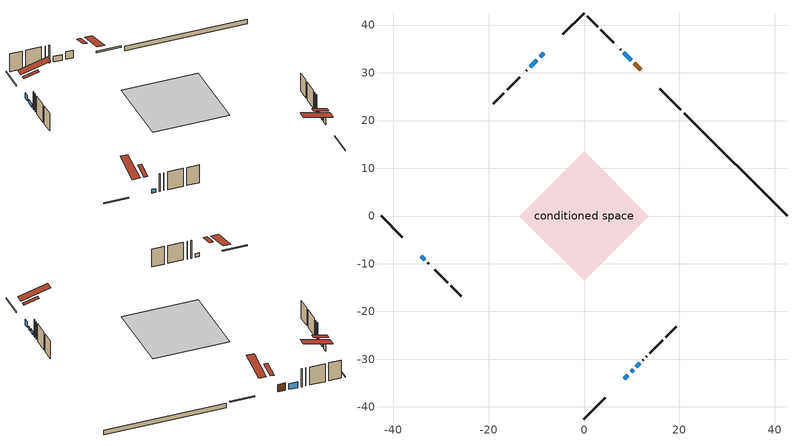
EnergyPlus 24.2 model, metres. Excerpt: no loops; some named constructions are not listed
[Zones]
conditioned space
 floor outside (Floor1 construction): -2.79,0 0,2.79 2.79,0 0,-2.79 z1.2
 floor adiabatic (Floor2 construction): -5.39,0 0,5.39 5.39,0 0,-5.39 z1.2
 floor adiabatic (AdiabaticFloorConstruction): -13.57,0 0,13.57 13.57,0 0,-13.57 z3.64
 floor foundation (Slab1 construction): -5.39,0.21 -0.21,5.39 5.39,-0.21 0.21,-5.39 z0
 wall outside (RimJoist1 construction): 0,-42.52 4.42,-38.1 / -42.52,0 -38.1,-4.42 / 0,42.52 -4.42,38.1 / 20.3,22.22 15.88,26.63 z1.2:1.5
 wall outside (AdiabaticWallConstruction 1): 11.85,30.67 10.54,31.98 z1.2:3.23
 wall outside (AdiabaticWallConstruction): 9.88,32.63 8.34,34.18 / 8.45,-34.06 9.19,-33.32 / -8.45,34.06 -9.19,33.32 z1.2:2.72; 9.85,-32.67 10.28,-32.24 z1.2:2.06; -34.06,-8.45 -33.34,-9.17 / 10.94,-31.58 11.65,-30.86 / -9.85,32.67 -11.28,31.23 z1.2:2.22
 wall outside (Wall1 construction): 12.31,-30.2 12.43,-30.08 / -32.69,-9.83 -32.57,-9.95 / -11.94,30.57 -12.06,30.45 / 7.68,34.84 7.56,34.96 z1.2:6.08
 wall outside (Wall2 construction): 13.09,-29.43 13.12,-29.4 / -31.91,-10.61 -31.88,-10.64 / -12.72,29.8 -12.75,29.77 / 6.9,35.61 6.87,35.64 z1.2:6.08
 wall outside (Wall3 construction): 13.78,-28.74 16.47,-26.04 / -31.22,-11.29 -28.53,-13.99 / -13.4,29.11 -16.1,26.41 / 6.22,36.3 3.52,39 z1.2:6.08
 wall outside (Wall4 construction): 17.13,-25.39 19.33,-23.18 / -27.87,-14.65 -25.66,-16.85 / -16.76,25.76 -18.96,23.55 / 2.86,39.65 0.66,41.86 z1.2:6.08
 wall foundation (FoundationWall1 construction): 42.52,0 20.96,21.56 z0:1.2
 window (WindowConstruction): 9.88,32.63 8.34,34.18 z1.2:2.72
 window (WindowConstruction 1): 8.45,-34.06 9.19,-33.32 z1.2:2.72
 window (WindowConstruction 2): 9.85,-32.67 10.28,-32.24 z1.2:2.06
 window (WindowConstruction 3): -8.45,34.06 -9.19,33.32 z1.2:2.72
 window (WindowConstruction 4): -34.06,-8.45 -33.34,-9.17 z1.2:2.21
 window (WindowConstruction 5): 10.94,-31.58 11.65,-30.86 z1.2:2.21
 window (WindowConstruction 6): -9.85,32.67 -11.28,31.23 z1.2:2.21
 door (Door): 11.84,30.67 10.54,31.98 z1.2:3.23
 ceiling adiabatic (AdiabaticFloorConstruction): 0,-13.57 13.57,0 0,13.57 -13.57,0 z3.64
 roof outside (Roof1 construction): 6.44,-36.07,6.08 1.14,-30.77,7.95 -0.23,-32.14,7.95 5.08,-37.44,6.08; -36.07,-6.44,6.08 -30.77,-1.14,7.95 -32.14,0.23,7.95 -37.44,-5.08,6.08; -6.44,36.07,6.08 -1.14,30.77,7.95 0.23,32.14,7.95 -5.08,37.44,6.08; 13.86,28.66,6.08 8.55,23.36,7.95 9.92,21.99,7.95 15.22,27.29,6.08
 roof outside (Roof2 construction): 7.8,-34.72,6.08 5.09,-32.01,7.04 4.39,-32.71,7.04 7.1,-35.42,6.08; -34.72,-7.8,6.08 -32.01,-5.09,7.04 -32.71,-4.39,7.04 -35.42,-7.1,6.08; -7.8,34.72,6.08 -5.09,32.01,7.04 -4.39,32.71,7.04 -7.1,35.42,6.08; 12.5,30.01,6.08 9.79,27.3,7.04 10.49,26.6,7.04 13.2,29.32,6.08
[EnergyManagementSystem:Program]
unmet_hours_program: Set htg_unmet_hours = 0; Set clg_unmet_hours = 0; Set unit_htg_unmet_hours = 0; If ((DayOfYear >= 1) && (DayOfYear <= 365)); Set unit_htg_unmet_hours = unit_htg_unmet_hours + conditioned_space_htg_unmet_s; If unit_htg_unmet_hours > htg_unmet_hours; Set htg_unmet_hours = unit_htg_unmet_hours; EndIf; EndIf
water_heater_EC_adj: If WarmupFlag == 0; Set dhw_e_cons = water_heater_energy + water_heater_on_cycle_parasitic + water_heater_off_cycle_parasitic; Set water_heater_ec_adj_act = 0.0 * dhw_e_cons / 1; EndIf
[EnergyManagementSystem:ProgramCallingManager]
component_loads_program_calling_manager: EndOfZoneTimestepAfterZoneReporting; component_loads_program
fridge_schedule_program_calling_manager: BeginZoneTimestepAfterInitHeatBalance; fridge_schedule_program
furnace_supply_fan_disaggregate_program_calling_manager: EndOfSystemTimestepBeforeHVACReporting; furnace_supply_fan_disaggregate_program
infil_program_calling_manager: BeginZoneTimestepAfterInitHeatBalance; infil_program
natural_vent_program_calling_manager: BeginZoneTimestepAfterInitHeatBalance; natural_vent_program
total_airflows_program_calling_manager: EndOfZoneTimestepAfterZoneReporting; total_airflows_program
total_loads_program_calling_manager: EndOfZoneTimestepAfterZoneReporting; total_loads_program
unit_heater_supply_fan_disaggregate_program_calling_manager: EndOfSystemTimestepBeforeHVACReporting; unit_heater_supply_fan_disaggregate_program
unmet_hours_program_calling_manager: EndOfZoneTimestepBeforeZoneReporting; unmet_hours_program
water_heater_EC_adj_ProgramManager: EndOfSystemTimestepBeforeHVACReporting; water_heater_EC_adj
[EnergyManagementSystem:OutputVariable] Type of Data in Variable=Summed
Name | EMS Variable | Update Frequency | EMS Program or Subroutine | Units
furnace supply fan disaggregate htg primary | furnace_supply_fan_primary_htg | SystemTimestep | furnace_supply_fan_disaggregate_program | J
unit heater supply fan disaggregate htg primary | unit_heater_supply_fan_primary_htg | SystemTimestep | unit_heater_supply_fan_disaggregate_program | J
loads_htg_tot_peakload_outvar; loads_htg_tot_annual_outvar; Energy Management System Output Variable 1; Energy Management System Output Variable 45 | loads_htg_tot | ZoneTimestep | total_loads_program | J
loads_clg_tot_peakload_outvar; loads_clg_tot_annual_outvar; Energy Management System Output Variable 2; Energy Management System Output Variable 46 | loads_clg_tot | ZoneTimestep | total_loads_program | J
htg_unmet_hours_annual_outvar; Energy Management System Output Variable 3 | htg_unmet_hours | ZoneTimestep | unmet_hours_program | hr
clg_unmet_hours_annual_outvar; Energy Management System Output Variable 4 | clg_unmet_hours | ZoneTimestep | unmet_hours_program | hr
loads_htg_roofs_annual_outvar; Energy Management System Output Variable 5 | loads_htg_roofs | ZoneTimestep | component_loads_program | J
loads_htg_ceilings_annual_outvar; Energy Management System Output Variable 6 | loads_htg_ceilings | ZoneTimestep | component_loads_program | J
loads_htg_walls_annual_outvar; Energy Management System Output Variable 7 | loads_htg_walls | ZoneTimestep | component_loads_program | J
loads_htg_rim_joists_annual_outvar; Energy Management System Output Variable 8 | loads_htg_rim_joists | ZoneTimestep | component_loads_program | J
loads_htg_foundation_walls_annual_outvar; Energy Management System Output Variable 9 | loads_htg_foundation_walls | ZoneTimestep | component_loads_program | J
loads_htg_doors_annual_outvar; Energy Management System Output Variable 10 | loads_htg_doors | ZoneTimestep | component_loads_program | J
loads_htg_windows_conduction_annual_outvar; Energy Management System Output Variable 11 | loads_htg_windows_conduction | ZoneTimestep | component_loads_program | J
loads_htg_windows_solar_annual_outvar; Energy Management System Output Variable 12 | loads_htg_windows_solar | ZoneTimestep | component_loads_program | J
loads_htg_skylights_conduction_annual_outvar; Energy Management System Output Variable 13 | loads_htg_skylights_conduction | ZoneTimestep | component_loads_program | J
loads_htg_skylights_solar_annual_outvar; Energy Management System Output Variable 14 | loads_htg_skylights_solar | ZoneTimestep | component_loads_program | J
loads_htg_floors_annual_outvar; Energy Management System Output Variable 15 | loads_htg_floors | ZoneTimestep | component_loads_program | J
loads_htg_slabs_annual_outvar; Energy Management System Output Variable 16 | loads_htg_slabs | ZoneTimestep | component_loads_program | J
loads_htg_internal_mass_annual_outvar; Energy Management System Output Variable 17 | loads_htg_internal_mass | ZoneTimestep | component_loads_program | J
loads_htg_infil_annual_outvar; Energy Management System Output Variable 18 | loads_htg_infil | ZoneTimestep | component_loads_program | J
loads_htg_natvent_annual_outvar; Energy Management System Output Variable 19 | loads_htg_natvent | ZoneTimestep | component_loads_program | J
loads_htg_mechvent_annual_outvar; Energy Management System Output Variable 20 | loads_htg_mechvent | ZoneTimestep | component_loads_program | J
loads_htg_whf_annual_outvar; Energy Management System Output Variable 21 | loads_htg_whf | ZoneTimestep | component_loads_program | J
loads_htg_ducts_annual_outvar; Energy Management System Output Variable 22 | loads_htg_ducts | ZoneTimestep | component_loads_program | J
loads_htg_intgains_annual_outvar; Energy Management System Output Variable 23 | loads_htg_intgains | ZoneTimestep | component_loads_program | J
loads_htg_lighting_annual_outvar; Energy Management System Output Variable 24 | loads_htg_lighting | ZoneTimestep | component_loads_program | J
loads_clg_roofs_annual_outvar; Energy Management System Output Variable 25 | loads_clg_roofs | ZoneTimestep | component_loads_program | J
loads_clg_ceilings_annual_outvar; Energy Management System Output Variable 26 | loads_clg_ceilings | ZoneTimestep | component_loads_program | J
loads_clg_walls_annual_outvar; Energy Management System Output Variable 27 | loads_clg_walls | ZoneTimestep | component_loads_program | J
loads_clg_rim_joists_annual_outvar; Energy Management System Output Variable 28 | loads_clg_rim_joists | ZoneTimestep | component_loads_program | J
loads_clg_foundation_walls_annual_outvar; Energy Management System Output Variable 29 | loads_clg_foundation_walls | ZoneTimestep | component_loads_program | J
loads_clg_doors_annual_outvar; Energy Management System Output Variable 30 | loads_clg_doors | ZoneTimestep | component_loads_program | J
loads_clg_windows_conduction_annual_outvar; Energy Management System Output Variable 31 | loads_clg_windows_conduction | ZoneTimestep | component_loads_program | J
loads_clg_windows_solar_annual_outvar; Energy Management System Output Variable 32 | loads_clg_windows_solar | ZoneTimestep | component_loads_program | J
loads_clg_skylights_conduction_annual_outvar; Energy Management System Output Variable 33 | loads_clg_skylights_conduction | ZoneTimestep | component_loads_program | J
loads_clg_skylights_solar_annual_outvar; Energy Management System Output Variable 34 | loads_clg_skylights_solar | ZoneTimestep | component_loads_program | J
loads_clg_floors_annual_outvar; Energy Management System Output Variable 35 | loads_clg_floors | ZoneTimestep | component_loads_program | J
loads_clg_slabs_annual_outvar; Energy Management System Output Variable 36 | loads_clg_slabs | ZoneTimestep | component_loads_program | J
loads_clg_internal_mass_annual_outvar; Energy Management System Output Variable 37 | loads_clg_internal_mass | ZoneTimestep | component_loads_program | J
loads_clg_infil_annual_outvar; Energy Management System Output Variable 38 | loads_clg_infil | ZoneTimestep | component_loads_program | J
loads_clg_natvent_annual_outvar; Energy Management System Output Variable 39 | loads_clg_natvent | ZoneTimestep | component_loads_program | J
loads_clg_mechvent_annual_outvar; Energy Management System Output Variable 40 | loads_clg_mechvent | ZoneTimestep | component_loads_program | J
loads_clg_whf_annual_outvar; Energy Management System Output Variable 41 | loads_clg_whf | ZoneTimestep | component_loads_program | J
loads_clg_ducts_annual_outvar; Energy Management System Output Variable 42 | loads_clg_ducts | ZoneTimestep | component_loads_program | J
loads_clg_intgains_annual_outvar; Energy Management System Output Variable 43 | loads_clg_intgains | ZoneTimestep | component_loads_program | J
loads_clg_lighting_annual_outvar; Energy Management System Output Variable 44 | loads_clg_lighting | ZoneTimestep | component_loads_program | J
[Schedule:Day:Interval]
interior lighting schedule day 4: No, 01:00, 0.0763636, 04:00, 0.0636364, 05:00, 0.07, 06:00, 0.114545, 07:00, 0.190909, 08:00, 0.241818, 10:00, 0.260909, 11:00, 0.248182, 12:00, 0.235455, 13:00, 0.229091, 14:00, 0.222727, 15:00, 0.235455, 16:00, 0.260909, 17:00, 0.318182, 18:00, 0.413636, 19:00, 0.547273, 20:00, 0.674545, 21:00, 0.7, 22:00, 0.502727, 23:00, 0.254545, 24:00, 0.114545
interior lighting schedule day 5: No, 01:00, 0.0727273, 04:00, 0.0606061, 05:00, 0.0666667, 06:00, 0.109091, 07:00, 0.181818, 08:00, 0.230303, 10:00, 0.248485, 11:00, 0.236364, 12:00, 0.224242, 13:00, 0.218182, 14:00, 0.212121, 15:00, 0.224242, 16:00, 0.248485, 17:00, 0.30303, 18:00, 0.393939, 19:00, 0.521212, 20:00, 0.642424, 21:00, 0.666667, 22:00, 0.478788, 23:00, 0.242424, 24:00, 0.109091
interior lighting schedule day 6: No, 01:00, 0.0745455, 04:00, 0.0621212, 05:00, 0.0683333, 06:00, 0.111818, 07:00, 0.186364, 08:00, 0.236061, 10:00, 0.254697, 11:00, 0.242273, 12:00, 0.229848, 13:00, 0.223636, 14:00, 0.217424, 15:00, 0.229848, 16:00, 0.254697, 17:00, 0.310606, 18:00, 0.403788, 19:00, 0.534242, 20:00, 0.658485, 21:00, 0.683333, 22:00, 0.490758, 23:00, 0.248485, 24:00, 0.111818
interior lighting schedule day 7: No, 01:00, 0.08, 04:00, 0.0666667, 05:00, 0.0733333, 06:00, 0.12, 07:00, 0.2, 08:00, 0.253333, 10:00, 0.273333, 11:00, 0.26, 12:00, 0.246667, 13:00, 0.24, 14:00, 0.233333, 15:00, 0.246667, 16:00, 0.273333, 17:00, 0.333333, 18:00, 0.433333, 19:00, 0.573333, 20:00, 0.706667, 21:00, 0.733333, 22:00, 0.526667, 23:00, 0.266667, 24:00, 0.12
interior lighting schedule day 8: No, 01:00, 0.0890909, 04:00, 0.0742424, 05:00, 0.0816667, 06:00, 0.133636, 07:00, 0.222727, 08:00, 0.282121, 10:00, 0.304394, 11:00, 0.289545, 12:00, 0.274697, 13:00, 0.267273, 14:00, 0.259848, 15:00, 0.274697, 16:00, 0.304394, 17:00, 0.371212, 18:00, 0.482576, 19:00, 0.638485, 20:00, 0.78697, 21:00, 0.816667, 22:00, 0.586515, 23:00, 0.29697, 24:00, 0.133636
interior lighting schedule day 9: No, 01:00, 0.0972727, 04:00, 0.0810606, 05:00, 0.0891667, 06:00, 0.145909, 07:00, 0.243182, 08:00, 0.30803, 10:00, 0.332348, 11:00, 0.316136, 12:00, 0.299924, 13:00, 0.291818, 14:00, 0.283712, 15:00, 0.299924, 16:00, 0.332348, 17:00, 0.405303, 18:00, 0.526894, 19:00, 0.697121, 20:00, 0.859242, 21:00, 0.891667, 22:00, 0.640379, 23:00, 0.324242, 24:00, 0.145909
interior lighting schedule day 10: No, 01:00, 0.105455, 04:00, 0.0878788, 05:00, 0.0966667, 06:00, 0.158182, 07:00, 0.263636, 08:00, 0.333939, 10:00, 0.360303, 11:00, 0.342727, 12:00, 0.325152, 13:00, 0.316364, 14:00, 0.307576, 15:00, 0.325152, 16:00, 0.360303, 17:00, 0.439394, 18:00, 0.571212, 19:00, 0.755758, 20:00, 0.931515, 21:00, 0.966667, 22:00, 0.694242, 23:00, 0.351515, 24:00, 0.158182
interior lighting schedule day 11: No, 01:00, 0.109091, 04:00, 0.0909091, 05:00, 0.1, 06:00, 0.163636, 07:00, 0.272727, 08:00, 0.345455, 10:00, 0.372727, 11:00, 0.354545, 12:00, 0.336364, 13:00, 0.327273, 14:00, 0.318182, 15:00, 0.336364, 16:00, 0.372727, 17:00, 0.454545, 18:00, 0.590909, 19:00, 0.781818, 20:00, 0.963636, 21:00, 1, 22:00, 0.718182, 23:00, 0.363636, 24:00, 0.163636
occupants schedule day: No, 05:00, 0.426829, 06:00, 0.719512, 07:00, 1, 08:00, 0.670732, 09:00, 0.329268, 14:00, 0.170732, 15:00, 0.231707, 16:00, 0.329268, 17:00, 0.5, 18:00, 0.670732, 19:00, 0.829268, 21:00, 1, 22:00, 0.853659, 23:00, 0.646341, 24:00, 0.426829
occupants schedule default day; clothes dryer schedule default day; cooking range schedule default day; mech vent bath fan 0 schedule default day; mech vent range fan 0 schedule default day; misc plug loads schedule default day; general water use schedule default day; clothes dryer exhaust 0 schedule default day; cooling season schedule day; cooling season schedule day 2; cooling season schedule default day; exterior lighting schedule default day; natural vent schedule default day: No, 24:00, 0
clothes dryer schedule day; clothes dryer exhaust 0 schedule day: No, 01:00, 0.123457, 02:00, 0.0740741, 03:00, 0.0493827, 04:00, 0.0246914, 05:00, 0.0493827, 06:00, 0.0740741, 07:00, 0.197531, 08:00, 0.395062, 09:00, 0.592593, 10:00, 0.839506, 11:00, 0.962963, 12:00, 1, 13:00, 0.91358, 14:00, 0.82716, 15:00, 0.716049, 16:00, 0.753086, 17:00, 0.679012, 18:00, 0.666667, 20:00, 0.62963, 21:00, 0.641975, 22:00, 0.666667, 23:00, 0.54321, 24:00, 0.296296
cooking range schedule day: No, 05:00, 0.0597015, 06:00, 0.11194, 07:00, 0.171642, 08:00, 0.291045, 11:00, 0.343284, 12:00, 0.402985, 13:00, 0.462687, 14:00, 0.343284, 15:00, 0.291045, 16:00, 0.402985, 17:00, 0.567164, 18:00, 1, 19:00, 0.850746, 20:00, 0.432836, 21:00, 0.291045, 22:00, 0.231343, 23:00, 0.171642, 24:00, 0.11194
mech vent bath fan 0 schedule day: No, 07:00, 0, 15:00, 1, 24:00, 0
mech vent range fan 0 schedule day: No, 18:00, 0, 19:00, 1, 20:00, 0.2, 24:00, 0
misc plug loads schedule day: No, 06:00, 0.705882, 07:00, 0.745098, 08:00, 0.803922, 15:00, 0.823529, 16:00, 0.862745, 17:00, 0.921569, 18:00, 0.980392, 19:00, 1, 20:00, 0.980392, 21:00, 0.941176, 22:00, 0.862745, 23:00, 0.784314, 24:00, 0.72549
general water use schedule day: No, 01:00, 0.315068, 03:00, 0.287671, 04:00, 0.342466, 05:00, 0.369863, 06:00, 0.520548, 07:00, 0.60274, 08:00, 0.534247, 10:00, 0.506849, 11:00, 0.465753, 14:00, 0.479452, 15:00, 0.534247, 16:00, 0.589041, 17:00, 0.69863, 18:00, 0.876712, 19:00, 0.890411, 20:00, 0.986301, 21:00, 1, 22:00, 0.863014, 23:00, 0.616438, 24:00, 0.465753
cooling season schedule day 1: No, 24:00, 1
exterior lighting schedule day: No, 01:00, 0.566667, 03:00, 0.524167, 05:00, 0.495833, 06:00, 0.5525, 07:00, 0.623333, 08:00, 0.580833, 09:00, 0.439167, 10:00, 0.354167, 12:00, 0.34, 13:00, 0.354167, 14:00, 0.396667, 15:00, 0.425, 16:00, 0.495833, 17:00, 0.623333, 18:00, 0.793333, 19:00, 0.906667, 20:00, 0.963333, 21:00, 0.991667, 22:00, 0.920833, 23:00, 0.793333, 24:00, 0.665833
exterior lighting schedule day 1: No, 01:00, 0.528571, 03:00, 0.488929, 05:00, 0.4625, 06:00, 0.515357, 07:00, 0.581429, 08:00, 0.541786, 09:00, 0.409643, 10:00, 0.330357, 12:00, 0.317143, 13:00, 0.330357, 14:00, 0.37, 15:00, 0.396429, 16:00, 0.4625, 17:00, 0.581429, 18:00, 0.74, 19:00, 0.845714, 20:00, 0.898571, 21:00, 0.925, 22:00, 0.858929, 23:00, 0.74, 24:00, 0.621071
exterior lighting schedule day 10: No, 01:00, 0.552381, 03:00, 0.510952, 05:00, 0.483333, 06:00, 0.538571, 07:00, 0.607619, 08:00, 0.56619, 09:00, 0.428095, 10:00, 0.345238, 12:00, 0.331429, 13:00, 0.345238, 14:00, 0.386667, 15:00, 0.414286, 16:00, 0.483333, 17:00, 0.607619, 18:00, 0.773333, 19:00, 0.88381, 20:00, 0.939048, 21:00, 0.966667, 22:00, 0.897619, 23:00, 0.773333, 24:00, 0.649048
exterior lighting schedule day 11: No, 01:00, 0.571429, 03:00, 0.528571, 05:00, 0.5, 06:00, 0.557143, 07:00, 0.628571, 08:00, 0.585714, 09:00, 0.442857, 10:00, 0.357143, 12:00, 0.342857, 13:00, 0.357143, 14:00, 0.4, 15:00, 0.428571, 16:00, 0.5, 17:00, 0.628571, 18:00, 0.8, 19:00, 0.914286, 20:00, 0.971429, 21:00, 1, 22:00, 0.928571, 23:00, 0.8, 24:00, 0.671429
exterior lighting schedule day 2: No, 01:00, 0.485714, 03:00, 0.449286, 05:00, 0.425, 06:00, 0.473571, 07:00, 0.534286, 08:00, 0.497857, 09:00, 0.376429, 10:00, 0.303571, 12:00, 0.291429, 13:00, 0.303571, 14:00, 0.34, 15:00, 0.364286, 16:00, 0.425, 17:00, 0.534286, 18:00, 0.68, 19:00, 0.777143, 20:00, 0.825714, 21:00, 0.85, 22:00, 0.789286, 23:00, 0.68, 24:00, 0.570714
exterior lighting schedule day 3: No, 01:00, 0.442857, 03:00, 0.409643, 05:00, 0.3875, 06:00, 0.431786, 07:00, 0.487143, 08:00, 0.453929, 09:00, 0.343214, 10:00, 0.276786, 12:00, 0.265714, 13:00, 0.276786, 14:00, 0.31, 15:00, 0.332143, 16:00, 0.3875, 17:00, 0.487143, 18:00, 0.62, 19:00, 0.708571, 20:00, 0.752857, 21:00, 0.775, 22:00, 0.719643, 23:00, 0.62, 24:00, 0.520357
exterior lighting schedule day 4: No, 01:00, 0.4, 03:00, 0.37, 05:00, 0.35, 06:00, 0.39, 07:00, 0.44, 08:00, 0.41, 09:00, 0.31, 10:00, 0.25, 12:00, 0.24, 13:00, 0.25, 14:00, 0.28, 15:00, 0.3, 16:00, 0.35, 17:00, 0.44, 18:00, 0.56, 19:00, 0.64, 20:00, 0.68, 21:00, 0.7, 22:00, 0.65, 23:00, 0.56, 24:00, 0.47
exterior lighting schedule day 5: No, 01:00, 0.380952, 03:00, 0.352381, 05:00, 0.333333, 06:00, 0.371429, 07:00, 0.419048, 08:00, 0.390476, 09:00, 0.295238, 10:00, 0.238095, 12:00, 0.228571, 13:00, 0.238095, 14:00, 0.266667, 15:00, 0.285714, 16:00, 0.333333, 17:00, 0.419048, 18:00, 0.533333, 19:00, 0.609524, 20:00, 0.647619, 21:00, 0.666667, 22:00, 0.619048, 23:00, 0.533333, 24:00, 0.447619
exterior lighting schedule day 6: No, 01:00, 0.390476, 03:00, 0.36119, 05:00, 0.341667, 06:00, 0.380714, 07:00, 0.429524, 08:00, 0.400238, 09:00, 0.302619, 10:00, 0.244048, 12:00, 0.234286, 13:00, 0.244048, 14:00, 0.273333, 15:00, 0.292857, 16:00, 0.341667, 17:00, 0.429524, 18:00, 0.546667, 19:00, 0.624762, 20:00, 0.66381, 21:00, 0.683333, 22:00, 0.634524, 23:00, 0.546667, 24:00, 0.45881
exterior lighting schedule day 7: No, 01:00, 0.419048, 03:00, 0.387619, 05:00, 0.366667, 06:00, 0.408571, 07:00, 0.460952, 08:00, 0.429524, 09:00, 0.324762, 10:00, 0.261905, 12:00, 0.251429, 13:00, 0.261905, 14:00, 0.293333, 15:00, 0.314286, 16:00, 0.366667, 17:00, 0.460952, 18:00, 0.586667, 19:00, 0.670476, 20:00, 0.712381, 21:00, 0.733333, 22:00, 0.680952, 23:00, 0.586667, 24:00, 0.492381
exterior lighting schedule day 8: No, 01:00, 0.466667, 03:00, 0.431667, 05:00, 0.408333, 06:00, 0.455, 07:00, 0.513333, 08:00, 0.478333, 09:00, 0.361667, 10:00, 0.291667, 12:00, 0.28, 13:00, 0.291667, 14:00, 0.326667, 15:00, 0.35, 16:00, 0.408333, 17:00, 0.513333, 18:00, 0.653333, 19:00, 0.746667, 20:00, 0.793333, 21:00, 0.816667, 22:00, 0.758333, 23:00, 0.653333, 24:00, 0.548333
exterior lighting schedule day 9: No, 01:00, 0.509524, 03:00, 0.47131, 05:00, 0.445833, 06:00, 0.496786, 07:00, 0.560476, 08:00, 0.522262, 09:00, 0.394881, 10:00, 0.318452, 12:00, 0.305714, 13:00, 0.318452, 14:00, 0.356667, 15:00, 0.382143, 16:00, 0.445833, 17:00, 0.560476, 18:00, 0.713333, 19:00, 0.815238, 20:00, 0.86619, 21:00, 0.891667, 22:00, 0.827976, 23:00, 0.713333, 24:00, 0.59869
[Schedule:Week:Daily]
clothes dryer exhaust 0 schedule Week Rule - Jan1-Dec31: clothes dryer exhaust 0 schedule day, clothes dryer exhaust 0 schedule day, clothes dryer exhaust 0 schedule day, clothes dryer exhaust 0 schedule day, clothes dryer exhaust 0 schedule day, clothes dryer exhaust 0 schedule day, clothes dryer exhaust 0 schedule day, clothes dryer exhaust 0 schedule default day, clothes dryer exhaust 0 schedule default day, clothes dryer exhaust 0 schedule default day, clothes dryer exhaust 0 schedule default day, clothes dryer exhaust 0 schedule default day
cooling season schedule Week Rule - Jan1-May26: cooling season schedule day, cooling season schedule day, cooling season schedule day, cooling season schedule day, cooling season schedule day, cooling season schedule day, cooling season schedule day, cooling season schedule default day, cooling season schedule default day, cooling season schedule default day, cooling season schedule default day, cooling season schedule default day
cooling season schedule Week Rule - May27-Jun2: cooling season schedule day, cooling season schedule day, cooling season schedule day, cooling season schedule day, cooling season schedule day, cooling season schedule day 1, cooling season schedule day 1, cooling season schedule default day, cooling season schedule default day, cooling season schedule default day, cooling season schedule default day, cooling season schedule default day
cooling season schedule Week Rule - Jun3-Aug25: cooling season schedule day 1, cooling season schedule day 1, cooling season schedule day 1, cooling season schedule day 1, cooling season schedule day 1, cooling season schedule day 1, cooling season schedule day 1, cooling season schedule default day, cooling season schedule default day, cooling season schedule default day, cooling season schedule default day, cooling season schedule default day
cooling season schedule Week Rule - Aug26-Sep1: cooling season schedule day 1, cooling season schedule day 1, cooling season schedule day 1, cooling season schedule day 1, cooling season schedule day 1, cooling season schedule day 1, cooling season schedule day 2, cooling season schedule default day, cooling season schedule default day, cooling season schedule default day, cooling season schedule default day, cooling season schedule default day
cooling season schedule Week Rule - Sep2-Dec31: cooling season schedule day 2, cooling season schedule day 2, cooling season schedule day 2, cooling season schedule day 2, cooling season schedule day 2, cooling season schedule day 2, cooling season schedule day 2, cooling season schedule default day, cooling season schedule default day, cooling season schedule default day, cooling season schedule default day, cooling season schedule default day
natural vent schedule Week Rule - Jan1-Dec31: natural vent schedule default day, natural vent schedule default day, natural vent schedule default day, natural vent schedule default day, natural vent schedule default day, natural vent schedule default day, natural vent schedule default day, natural vent schedule default day, natural vent schedule default day, natural vent schedule default day, natural vent schedule default day, natural vent schedule default day
[Schedule:Year]
clothes dryer exhaust 0 schedule: clothes dryer exhaust 0 schedule Week Rule - Jan1-Dec31, 1, 1, 12, 31
cooling season schedule: cooling season schedule Week Rule - Jan1-May26, 1, 1, 5, 26, cooling season schedule Week Rule - May27-Jun2, 5, 27, 6, 2, cooling season schedule Week Rule - Jun3-Aug25, 6, 3, 8, 25, cooling season schedule Week Rule - Aug26-Sep1, 8, 26, 9, 1, cooling season schedule Week Rule - Sep2-Dec31, 9, 2, 12, 31
natural vent schedule: natural vent schedule Week Rule - Jan1-Dec31, 1, 1, 12, 31
